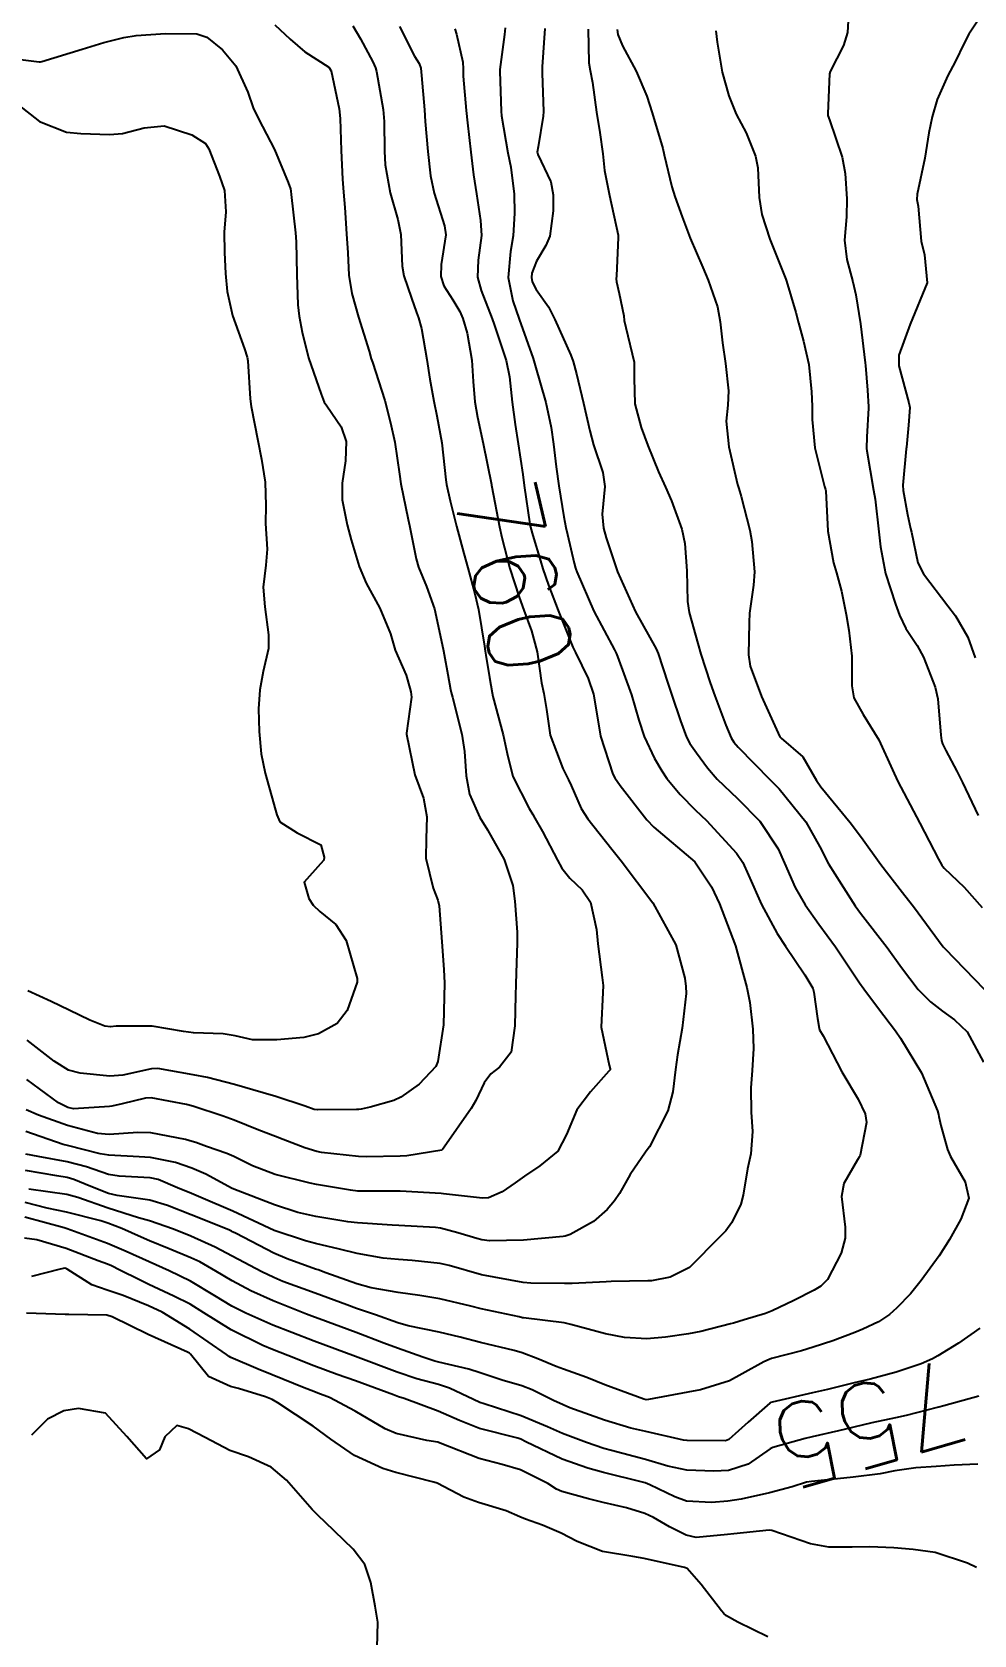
# Model space of a CAD drawing. Header units: metres. Extents: x 318500 to 325275, y 7408834 to 7428799.
# Drawn here: x 322094.9 to 322140.2, y 7422677.8 to 7422754.9 of the extents above; entities that cross this region are included whole.
import ezdxf
from ezdxf.enums import TextEntityAlignment as Align

# ---------------------------------------------------------------- set-up
doc = ezdxf.new("R2010")
doc.units = ezdxf.units.M
doc.header["$MEASUREMENT"] = 0
for name, color, linetype in [('Cotas', 45, 'Continuous'), ('Curvas de Nivel 1m', 11, 'Continuous'), ('Curvas de Nivel 5m', 15, 'Continuous'), ('Vias Primárias', 230, 'Continuous')]:
    doc.layers.add(name, color=color, linetype=linetype)
doc.styles.add('Style-STANDARD', font='STANDARD.shx')

msp = doc.modelspace()

# ---------------------------------------------------------------- linework, layer by layer
at = {"layer": 'Curvas de Nivel 1m', "flags": 128}
for points, elevation in [([(322134.21, 7422756.038), (322134.148, 7422754.902), (322133.952, 7422754.275), (322133.311, 7422753.016), (322133.281, 7422752.91), (322133.193, 7422750.999), (322133.203, 7422750.911), (322133.277, 7422750.689), (322133.89, 7422748.904), (322134.033, 7422748.112), (322134.113, 7422746.901), (322134.087, 7422746.032), (322134.006, 7422744.902), (322134.115, 7422743.972), (322134.396, 7422742.898), (322134.544, 7422742.277), (322134.774, 7422740.886), (322134.998, 7422739.006), (322135.01, 7422738.882), (322135.102, 7422737.684), (322135.148, 7422736.879), (322135.146, 7422736.823), (322135.076, 7422735.451), (322135.057, 7422734.88), (322135.068, 7422734.768), (322135.401, 7422732.876), (322135.467, 7422732.443), (322135.642, 7422730.874), (322135.727, 7422730.149), (322135.978, 7422728.87), (322136.445, 7422727.388), (322136.637, 7422726.863), (322136.954, 7422726.222), (322137.493, 7422725.399), (322137.804, 7422724.847), (322138.358, 7422723.399), (322138.482, 7422722.836), (322138.633, 7422721.084), (322138.663, 7422720.833), (322138.716, 7422720.67), (322138.875, 7422720.348), (322139.397, 7422719.354), (322139.677, 7422718.818), (322140.424, 7422717.218)], 753), ([(322106.584, 7422755.267), (322107.323, 7422754.571), (322108.029, 7422753.961), (322109.193, 7422753.232), (322109.307, 7422753.052), (322109.689, 7422751.224), (322109.74, 7422750.756), (322109.789, 7422749.222), (322109.85, 7422747.835), (322109.893, 7422747.22), (322109.958, 7422746.48), (322110.044, 7422745.217), (322110.102, 7422744.301), (322110.156, 7422743.215), (322110.292, 7422742.344), (322110.615, 7422741.208), (322111.125, 7422739.566), (322111.234, 7422739.199), (322111.287, 7422739.028), (322111.876, 7422737.192), (322112.156, 7422736.112), (322112.359, 7422735.187), (322112.589, 7422733.643), (322112.646, 7422733.184), (322113.014, 7422731.46), (322113.072, 7422731.179), (322113.388, 7422729.568), (322113.506, 7422729.172), (322113.893, 7422728.249), (322114.28, 7422727.16), (322114.643, 7422725.446), (322114.707, 7422725.153), (322114.745, 7422724.97), (322114.919, 7422724.006), (322115.046, 7422723.283), (322115.075, 7422723.148), (322115.14, 7422722.913), (322115.594, 7422721.139), (322115.709, 7422720.296), (322115.795, 7422719.136), (322115.951, 7422718.243), (322116.448, 7422717.126), (322116.821, 7422716.537), (322117.632, 7422715.112), (322118.045, 7422713.85), (322118.134, 7422713.106), (322118.243, 7422711.618), (322118.257, 7422711.105), (322118.202, 7422709.631), (322118.18, 7422709.105), (322118.168, 7422708.559), (322118.142, 7422707.106), (322117.958, 7422705.83), (322117.402, 7422705.113), (322116.981, 7422704.801), (322116.659, 7422704.362), (322116.256, 7422703.515), (322116.036, 7422703.129), (322114.744, 7422701.271), (322114.661, 7422701.149), (322114.639, 7422701.131), (322114.62, 7422701.128), (322112.937, 7422700.853), (322112.615, 7422700.829), (322111.005, 7422700.805), (322110.614, 7422700.821), (322108.833, 7422701.011), (322108.617, 7422701.055), (322108.039, 7422701.239), (322106.999, 7422701.629), (322106.625, 7422701.773), (322105.818, 7422702.079), (322104.633, 7422702.562), (322104.106, 7422702.761), (322102.639, 7422703.234), (322102.336, 7422703.315), (322100.644, 7422703.635), (322100.367, 7422703.62), (322099.244, 7422703.354), (322098.757, 7422703.24), (322098.638, 7422703.223), (322096.906, 7422703.116), (322096.637, 7422703.171), (322096.187, 7422703.395), (322094.657, 7422704.516)], 762), ([(322140.528, 7422755.633), (322139.976, 7422754.824), (322139.76, 7422754.392), (322139.317, 7422753.487), (322138.977, 7422752.835), (322138.454, 7422751.681), (322138.215, 7422750.846), (322138.053, 7422750.063), (322137.855, 7422748.851), (322137.492, 7422747.116), (322137.484, 7422746.856), (322137.538, 7422746.542), (322137.683, 7422744.853), (322137.843, 7422744.197), (322137.981, 7422742.848), (322137.15, 7422740.86), (322136.615, 7422739.378), (322136.618, 7422738.865), (322137.093, 7422737.074), (322137.135, 7422736.859), (322137.081, 7422736.01), (322136.978, 7422734.954), (322136.972, 7422734.861), (322136.797, 7422733.11), (322136.814, 7422732.862), (322137.023, 7422731.706), (322137.181, 7422731.026), (322137.216, 7422730.857), (322137.532, 7422729.386), (322137.794, 7422728.848), (322138.967, 7422727.317), (322139.341, 7422726.824), (322139.938, 7422725.803), (322140.29, 7422724.81)], 752), ([(322093.313, 7422753.722), (322095.251, 7422753.48), (322095.311, 7422753.479), (322095.388, 7422753.496), (322097.317, 7422754.094), (322098.36, 7422754.414), (322099.323, 7422754.657), (322099.924, 7422754.754), (322101.325, 7422754.855), (322102.844, 7422754.836), (322103.324, 7422754.671), (322104.077, 7422754.058), (322104.716, 7422753.289), (322105.291, 7422752.024), (322105.548, 7422751.277), (322105.808, 7422750.739), (322106.57, 7422749.267), (322107.234, 7422747.688), (322107.346, 7422747.373), (322107.365, 7422747.258), (322107.382, 7422747.104), (322107.593, 7422745.254), (322107.62, 7422744.827), (322107.646, 7422743.253), (322107.706, 7422741.802), (322107.765, 7422741.251), (322107.901, 7422740.486), (322108.213, 7422739.244), (322108.828, 7422737.5), (322108.918, 7422737.233), (322108.969, 7422737.112), (322109.087, 7422736.933), (322109.777, 7422735.919), (322110.02, 7422735.216), (322109.987, 7422734.285), (322109.835, 7422733.218), (322109.838, 7422732.408), (322110.065, 7422731.214), (322110.272, 7422730.481), (322110.65, 7422729.205), (322110.978, 7422728.4), (322111.65, 7422727.193), (322112.163, 7422725.967), (322112.383, 7422725.185), (322112.918, 7422723.971), (322113.09, 7422723.355), (322113.131, 7422723.177), (322113.162, 7422722.921), (322112.926, 7422721.179), (322112.922, 7422721.136), (322113.332, 7422719.173), (322113.736, 7422718.063), (322113.905, 7422717.164), (322113.879, 7422716.099), (322113.855, 7422715.164), (322114.21, 7422713.727), (322114.427, 7422713.155), (322114.49, 7422712.877), (322114.625, 7422711.152), (322114.73, 7422709.817), (322114.756, 7422709.149), (322114.7, 7422707.15), (322114.441, 7422705.386), (322114.339, 7422705.155), (322113.529, 7422704.295), (322112.647, 7422703.667), (322112.309, 7422703.519), (322111.174, 7422703.195), (322110.748, 7422703.09), (322110.639, 7422703.081), (322110.523, 7422703.085), (322108.638, 7422703.058), (322108.49, 7422703.084), (322108.045, 7422703.239), (322106.647, 7422703.7), (322106.027, 7422703.888), (322104.655, 7422704.285), (322103.349, 7422704.611), (322102.662, 7422704.751), (322100.955, 7422705.046), (322100.665, 7422705.038), (322099.281, 7422704.733), (322098.66, 7422704.682), (322097.22, 7422704.823), (322096.664, 7422704.967), (322095.973, 7422705.397), (322094.68, 7422706.416)], 763), ([(322117.665, 7422755.117), (322117.643, 7422754.801), (322117.418, 7422753.119), (322117.414, 7422753.014), (322117.48, 7422751.118), (322117.504, 7422750.89), (322117.805, 7422749.114), (322117.941, 7422748.415), (322118.109, 7422747.111), (322118.123, 7422746.204), (322118.057, 7422745.111), (322117.936, 7422744.366), (322117.825, 7422743.113), (322118.041, 7422741.994), (322118.349, 7422741.108), (322119.016, 7422739.207), (322119.052, 7422739.101), (322119.117, 7422738.873), (322119.627, 7422737.092), (322119.878, 7422735.888), (322119.997, 7422735.086), (322120.131, 7422734.007), (322120.253, 7422733.082), (322120.497, 7422731.599), (322120.596, 7422731.076), (322120.673, 7422730.742), (322120.993, 7422729.363), (322121.051, 7422729.129), (322121.068, 7422729.069), (322121.114, 7422728.942), (322121.939, 7422727.055), (322122.932, 7422725.196), (322123.017, 7422725.039), (322123.085, 7422724.882), (322123.755, 7422723.032), (322124.107, 7422721.813), (322124.354, 7422721.025), (322124.864, 7422719.961), (322125.214, 7422719.373), (322125.458, 7422719.011), (322126.084, 7422718.237), (322126.837, 7422717.483), (322127.36, 7422716.982), (322128.807, 7422715.41), (322129.113, 7422714.957), (322129.387, 7422714.361), (322130.005, 7422712.948), (322130.759, 7422711.552), (322131.162, 7422710.934), (322132.085, 7422709.564), (322132.47, 7422708.914), (322132.528, 7422708.723), (322132.705, 7422707.45), (322132.776, 7422706.984), (322132.8, 7422706.908), (322132.976, 7422706.626), (322133.874, 7422704.892), (322134.65, 7422703.571), (322134.995, 7422702.876), (322135.055, 7422702.457), (322134.753, 7422700.879), (322134.708, 7422700.79), (322134.617, 7422700.662), (322133.966, 7422699.523), (322133.861, 7422698.891), (322134.035, 7422697.421), (322134.037, 7422696.888), (322133.83, 7422696.168), (322133.186, 7422694.9), (322132.861, 7422694.579), (322132.532, 7422694.382), (322131.562, 7422693.886), (322130.517, 7422693.386), (322130.196, 7422693.262), (322129.17, 7422692.953), (322128.662, 7422692.805), (322128.507, 7422692.761), (322127.083, 7422692.4), (322126.499, 7422692.287), (322125.385, 7422692.119), (322124.495, 7422692.042), (322123.421, 7422692.106), (322122.499, 7422692.286), (322120.834, 7422692.736), (322120.506, 7422692.809), (322118.554, 7422693.055), (322118.509, 7422693.06), (322118.35, 7422693.102), (322116.516, 7422693.495), (322116.028, 7422693.617), (322114.522, 7422693.972), (322113.563, 7422694.126), (322112.526, 7422694.267), (322111.219, 7422694.504), (322110.532, 7422694.698), (322109.051, 7422695.222), (322108.67, 7422695.357), (322108.542, 7422695.403), (322107.193, 7422695.896), (322106.549, 7422696.172), (322104.728, 7422697.108), (322104.559, 7422697.2), (322104.505, 7422697.226), (322104.376, 7422697.283), (322102.57, 7422698.005), (322101.432, 7422698.466), (322100.581, 7422698.709), (322098.999, 7422698.938), (322098.585, 7422699.043), (322097.743, 7422699.373), (322096.919, 7422699.711), (322096.594, 7422699.806), (322096.104, 7422699.886), (322094.597, 7422700.142)], 758), ([(322115.248, 7422755.07), (322115.327, 7422754.82), (322115.639, 7422753.471), (322115.659, 7422753.145), (322115.659, 7422752.79), (322115.793, 7422751.142), (322115.858, 7422750.555), (322116.016, 7422749.139), (322116.152, 7422748.049), (322116.289, 7422747.134), (322116.491, 7422745.85), (322116.534, 7422745.13), (322116.377, 7422743.938), (322116.334, 7422743.133), (322116.517, 7422742.483), (322117.053, 7422741.121), (322117.146, 7422740.851), (322117.713, 7422739.114), (322117.888, 7422738.333), (322118.006, 7422737.111), (322118.149, 7422736.04), (322118.303, 7422735.108), (322118.52, 7422733.634), (322118.594, 7422733.104), (322118.866, 7422731.248), (322118.894, 7422731.101), (322119.006, 7422730.697), (322119.372, 7422729.472), (322119.486, 7422729.093), (322119.761, 7422728.306), (322120.229, 7422727.081), (322120.934, 7422725.323), (322121.049, 7422725.068), (322121.669, 7422723.81), (322121.928, 7422723.055), (322122.123, 7422721.82), (322122.254, 7422721.049), (322122.853, 7422719.219), (322122.944, 7422719.039), (322123.212, 7422718.671), (322124.488, 7422717.023), (322124.825, 7422716.67), (322126.8, 7422714.99), (322127.597, 7422713.787), (322127.989, 7422712.972), (322128.75, 7422710.96), (322129.299, 7422708.954), (322129.438, 7422708.227), (322129.585, 7422706.951), (322129.618, 7422706.019), (322129.552, 7422704.951), (322129.493, 7422704.116), (322129.508, 7422702.951), (322129.564, 7422702.017), (322129.486, 7422700.951), (322129.336, 7422700.226), (322129.122, 7422698.955), (322129.01, 7422698.53), (322128.57, 7422697.646), (322128.281, 7422697.248), (322128.024, 7422696.968), (322126.545, 7422695.472), (322125.616, 7422695.004), (322124.712, 7422694.842), (322124.537, 7422694.828), (322122.77, 7422694.804), (322122.536, 7422694.794), (322120.893, 7422694.706), (322120.535, 7422694.704), (322118.91, 7422694.718), (322118.535, 7422694.751), (322116.54, 7422695.12), (322114.978, 7422695.577), (322114.545, 7422695.673), (322113.197, 7422695.821), (322112.547, 7422695.868), (322111.804, 7422695.931), (322110.55, 7422696.152), (322109.702, 7422696.363), (322108.554, 7422696.627), (322108.074, 7422696.756), (322106.56, 7422697.26), (322104.574, 7422698.194), (322103.035, 7422698.851), (322102.586, 7422699.032), (322101.916, 7422699.317), (322100.977, 7422699.709), (322100.595, 7422699.791), (322099.106, 7422699.866), (322098.596, 7422699.957), (322097.536, 7422700.312), (322096.602, 7422700.567), (322095.198, 7422700.811), (322094.605, 7422700.922)], 759), ([(322110.351, 7422755.215), (322110.712, 7422754.597), (322111.313, 7422753.479), (322111.439, 7422753.199), (322111.486, 7422753.02), (322111.8, 7422751.195), (322111.846, 7422750.619), (322111.864, 7422749.194), (322111.906, 7422748.53), (322112.14, 7422747.191), (322112.502, 7422745.895), (322112.649, 7422745.186), (322112.71, 7422743.652), (322112.799, 7422743.184), (322113.159, 7422742.109), (322113.408, 7422741.432), (322113.509, 7422741.175), (322113.654, 7422740.66), (322113.904, 7422739.168), (322114.055, 7422738.217), (322114.239, 7422737.163), (322114.378, 7422736.455), (322114.623, 7422735.157), (322114.816, 7422733.381), (322114.853, 7422733.153), (322115.028, 7422732.367), (322115.337, 7422731.145), (322115.69, 7422729.833), (322115.874, 7422729.137), (322116.214, 7422727.889), (322116.393, 7422727.129), (322116.679, 7422725.379), (322116.713, 7422725.123), (322116.742, 7422724.936), (322116.917, 7422723.861), (322117.045, 7422723.119), (322117.078, 7422722.947), (322117.575, 7422721.113), (322117.775, 7422720.202), (322118.044, 7422719.108), (322118.835, 7422717.563), (322119.01, 7422717.276), (322119.106, 7422717.096), (322119.462, 7422716.449), (322120.189, 7422715.079), (322120.403, 7422714.683), (322120.791, 7422714.214), (322121.372, 7422713.647), (322121.776, 7422713.055), (322122.067, 7422711.743), (322122.13, 7422711.049), (322122.347, 7422709.424), (322122.391, 7422709.045), (322122.372, 7422708.701), (322122.299, 7422707.046), (322122.673, 7422705.218), (322122.725, 7422705.039), (322122.72, 7422704.989), (322122.668, 7422704.926), (322121.772, 7422703.935), (322121.124, 7422703.063), (322120.628, 7422701.874), (322120.21, 7422701.076), (322119.338, 7422700.36), (322118.602, 7422699.877), (322118.157, 7422699.543), (322117.526, 7422699.111), (322116.872, 7422698.831), (322116.585, 7422698.806), (322114.713, 7422699.023), (322114.588, 7422699.035), (322112.622, 7422699.147), (322112.59, 7422699.149), (322110.638, 7422699.15), (322110.589, 7422699.156), (322110.228, 7422699.205), (322108.594, 7422699.474), (322108.297, 7422699.532), (322106.6, 7422699.957), (322105.516, 7422700.361), (322104.613, 7422700.81), (322104.285, 7422700.955), (322103.301, 7422701.3), (322102.791, 7422701.485), (322102.614, 7422701.545), (322102.298, 7422701.631), (322100.619, 7422701.963), (322099.999, 7422701.967), (322098.618, 7422701.88), (322098.06, 7422701.927), (322096.624, 7422702.31), (322095.224, 7422702.811), (322094.635, 7422703.069)], 761), ([(322119.577, 7422755.096), (322119.46, 7422753.246), (322119.46, 7422753.098), (322119.46, 7422752.945), (322119.515, 7422751.096), (322119.504, 7422750.869), (322119.254, 7422749.393), (322119.219, 7422749.132), (322119.225, 7422749.1), (322119.249, 7422749.02), (322119.863, 7422747.718), (322119.984, 7422747.089), (322119.987, 7422746.319), (322119.814, 7422745.091), (322119.634, 7422744.653), (322119.182, 7422743.89), (322118.96, 7422743.315), (322118.936, 7422743.102), (322118.975, 7422742.908), (322119.164, 7422742.532), (322119.764, 7422741.699), (322120.069, 7422741.086), (322120.83, 7422739.369), (322120.95, 7422739.073), (322121.111, 7422738.479), (322121.443, 7422737.065), (322121.745, 7422735.729), (322121.925, 7422735.057), (322122.367, 7422733.733), (322122.462, 7422733.049), (322122.344, 7422731.726), (322122.408, 7422731.049), (322122.534, 7422730.576), (322122.991, 7422729.181), (322123.046, 7422729.039), (322123.084, 7422728.944), (322123.945, 7422727.03), (322124.933, 7422725.238), (322125.03, 7422725.018), (322125.497, 7422723.593), (322125.689, 7422723.008), (322126.11, 7422721.784), (322126.403, 7422720.997), (322126.565, 7422720.684), (322126.872, 7422720.238), (322127.402, 7422719.519), (322127.875, 7422718.975), (322128.846, 7422718.048), (322129.923, 7422716.949), (322130.81, 7422715.618), (322131.112, 7422714.935), (322131.626, 7422713.765), (322132.104, 7422712.92), (322132.766, 7422711.992), (322133.567, 7422710.898), (322134.724, 7422709.172), (322134.932, 7422708.878), (322135.64, 7422707.942), (322136.448, 7422706.863), (322136.695, 7422706.514), (322137.697, 7422704.845), (322138.467, 7422703.008), (322138.521, 7422702.832), (322138.543, 7422702.735), (322138.635, 7422702.316), (322138.952, 7422701.154), (322139.101, 7422700.823), (322139.807, 7422699.606), (322139.972, 7422698.809), (322139.596, 7422697.794), (322139.052, 7422696.823), (322138.552, 7422696.042), (322137.686, 7422694.843), (322137.171, 7422694.21), (322136.52, 7422693.537), (322136.158, 7422693.22), (322135.628, 7422692.869), (322134.875, 7422692.506), (322134.502, 7422692.35), (322133.438, 7422691.954), (322132.491, 7422691.637), (322131.932, 7422691.474), (322130.482, 7422691.091), (322130.369, 7422691.053), (322130.125, 7422690.944), (322129.067, 7422690.361), (322128.471, 7422690.022), (322127.074, 7422689.589), (322126.465, 7422689.476), (322124.571, 7422689.129), (322124.461, 7422689.115), (322124.347, 7422689.136), (322122.468, 7422689.823), (322121.603, 7422690.184), (322120.475, 7422690.587), (322120.121, 7422690.72), (322119.239, 7422691.089), (322118.484, 7422691.375), (322118.105, 7422691.484), (322116.491, 7422691.875), (322115.503, 7422692.126), (322114.498, 7422692.357), (322113.006, 7422692.669), (322112.505, 7422692.816), (322111.435, 7422693.191), (322110.515, 7422693.511), (322110.049, 7422693.675), (322108.525, 7422694.237), (322106.976, 7422694.81), (322106.536, 7422694.99), (322105.96, 7422695.266), (322104.547, 7422696.028), (322103.721, 7422696.461), (322102.557, 7422696.982), (322101.718, 7422697.318), (322100.566, 7422697.722), (322100.033, 7422697.873), (322098.575, 7422698.332), (322097.114, 7422698.85), (322096.584, 7422698.987), (322094.749, 7422699.247)], 757), ([(322121.662, 7422755.065), (322121.694, 7422753.445), (322121.759, 7422753.063), (322121.873, 7422752.49), (322122.064, 7422751.058), (322122.227, 7422750.094), (322122.365, 7422749.053), (322122.452, 7422748.261), (322122.69, 7422747.048), (322123.102, 7422745.141), (322123.116, 7422745.041), (322123.027, 7422743.188), (322123.016, 7422743.042), (322123.032, 7422742.906), (322123.163, 7422742.341), (322123.378, 7422741.263), (322123.403, 7422741.037), (322123.476, 7422740.706), (322123.871, 7422739.032), (322123.871, 7422738.27), (322123.915, 7422737.032), (322124.213, 7422735.894), (322124.533, 7422735.025), (322125.051, 7422733.766), (322125.389, 7422733.015), (322125.68, 7422732.361), (322126.176, 7422731.003), (322126.318, 7422730.315), (322126.412, 7422728.999), (322126.444, 7422727.522), (322126.529, 7422726.996), (322126.938, 7422725.492), (322127.085, 7422724.988), (322127.539, 7422723.603), (322127.762, 7422722.977), (322128.286, 7422721.572), (322128.539, 7422720.965), (322128.67, 7422720.755), (322128.876, 7422720.516), (322130.416, 7422718.944), (322130.853, 7422718.5), (322132.135, 7422716.92), (322132.812, 7422715.718), (322133.228, 7422714.904), (322133.83, 7422713.934), (322134.509, 7422712.884), (322134.775, 7422712.518), (322136.055, 7422710.867), (322136.736, 7422709.91), (322137.543, 7422708.848), (322138.136, 7422708.261), (322138.71, 7422707.811), (322139.284, 7422707.4), (322139.905, 7422706.812), (322140.678, 7422705.351)], 756), ([(322127.806, 7422754.985), (322127.877, 7422754.432), (322128.112, 7422752.982), (322128.428, 7422751.844), (322128.791, 7422750.975), (322129.266, 7422750.063), (322129.711, 7422748.955), (322129.821, 7422748.378), (322129.899, 7422746.953), (322130.028, 7422746.141), (322130.405, 7422744.948), (322131.171, 7422743.027), (322131.205, 7422742.939), (322131.654, 7422741.432), (322131.784, 7422740.93), (322132.021, 7422740.043), (322132.275, 7422738.923), (322132.409, 7422737.612), (322132.435, 7422736.92), (322132.448, 7422736.284), (322132.568, 7422734.918), (322133.042, 7422733.059), (322133.091, 7422732.909), (322133.098, 7422732.851), (322133.194, 7422730.907), (322133.472, 7422729.38), (322133.614, 7422728.901), (322133.859, 7422728.014), (322134.077, 7422726.893), (322134.203, 7422726.142), (322134.344, 7422724.889), (322134.349, 7422723.458), (322134.449, 7422722.887), (322134.898, 7422722.088), (322135.644, 7422720.872), (322136.305, 7422719.426), (322136.559, 7422718.863), (322136.852, 7422718.313), (322137.624, 7422716.848), (322138.523, 7422715.116), (322138.682, 7422714.832), (322138.732, 7422714.764), (322138.799, 7422714.694), (322139.752, 7422713.778), (322140.629, 7422712.802)], 754), ([(322094.228, 7422751.431), (322095.268, 7422750.615), (322096.564, 7422750.097), (322097.26, 7422750.041), (322098.644, 7422749.984), (322099.26, 7422750.032), (322100.298, 7422750.316), (322101.266, 7422750.401), (322102.604, 7422749.976), (322103.254, 7422749.557), (322103.414, 7422749.308), (322103.927, 7422747.99), (322104.176, 7422747.296), (322104.234, 7422746.276), (322104.16, 7422745.296), (322104.172, 7422744.308), (322104.225, 7422743.294), (322104.304, 7422742.436), (322104.551, 7422741.289), (322105.126, 7422739.682), (322105.261, 7422739.279), (322105.298, 7422739.097), (322105.412, 7422737.277), (322105.46, 7422736.903), (322105.78, 7422735.273), (322105.952, 7422734.376), (322106.131, 7422733.269), (322106.152, 7422732.14), (322106.138, 7422731.269), (322106.22, 7422730.046), (322106.158, 7422729.268), (322106.026, 7422728.217), (322106.103, 7422727.269), (322106.292, 7422725.914), (322106.281, 7422725.266), (322106.03, 7422724.158), (322105.866, 7422723.27), (322105.809, 7422722.358), (322105.83, 7422721.271), (322105.941, 7422720.192), (322106.126, 7422719.267), (322106.621, 7422717.474), (322106.681, 7422717.261), (322106.825, 7422716.922), (322107.672, 7422716.392), (322108.809, 7422715.815), (322108.97, 7422715.227), (322108.946, 7422715.079), (322108.795, 7422714.895), (322108.007, 7422714.016), (322108.225, 7422713.238), (322108.434, 7422712.903), (322108.764, 7422712.605), (322109.519, 7422711.979), (322110.028, 7422711.211), (322110.549, 7422709.376), (322110.546, 7422709.203), (322110.072, 7422707.837), (322109.585, 7422707.217), (322108.685, 7422706.72), (322107.993, 7422706.55), (322106.682, 7422706.428), (322105.515, 7422706.438), (322104.683, 7422706.625), (322104.114, 7422706.718), (322102.684, 7422706.76), (322102.192, 7422706.824), (322100.688, 7422707.093), (322098.962, 7422707.082), (322098.687, 7422707.057), (322098.419, 7422707.095), (322097.689, 7422707.375), (322096.697, 7422707.857), (322095.832, 7422708.274), (322094.711, 7422708.795)], 764), ([(322140.506, 7422692.555), (322139.476, 7422691.835), (322138.486, 7422691.225), (322138.233, 7422691.085), (322137.685, 7422690.842), (322136.476, 7422690.441), (322135.236, 7422690.108), (322134.47, 7422689.923), (322133.18, 7422689.612), (322132.465, 7422689.444), (322130.515, 7422688.994), (322130.46, 7422688.981), (322130.435, 7422688.966), (322130.4, 7422688.941), (322129.357, 7422688.041), (322128.434, 7422687.197), (322128.266, 7422687.129), (322126.432, 7422687.151), (322126.251, 7422687.175), (322124.438, 7422687.583), (322123.716, 7422687.752), (322122.446, 7422688.124), (322120.788, 7422688.732), (322120.457, 7422688.869), (322119.996, 7422689.077), (322118.964, 7422689.591), (322118.467, 7422689.785), (322117.524, 7422690.055), (322116.473, 7422690.405), (322115.929, 7422690.583), (322114.478, 7422690.917), (322114.291, 7422690.966), (322113.716, 7422691.161), (322112.486, 7422691.603), (322111.837, 7422691.839), (322110.497, 7422692.345), (322108.722, 7422693.012), (322108.508, 7422693.092), (322108.114, 7422693.236), (322106.519, 7422693.868), (322105.438, 7422694.36), (322104.533, 7422694.831), (322103.753, 7422695.292), (322102.985, 7422695.744), (322102.546, 7422695.948), (322101.501, 7422696.37), (322100.554, 7422696.762), (322100.158, 7422696.94), (322099.233, 7422697.35), (322098.564, 7422697.603), (322098.214, 7422697.717), (322096.571, 7422698.146), (322095.634, 7422698.339), (322094.578, 7422698.596)], 756), ([(322140.418, 7422686.017), (322139.271, 7422685.964), (322138.416, 7422685.907), (322137.429, 7422685.831), (322136.412, 7422685.685), (322135.721, 7422685.556), (322134.408, 7422685.381), (322133.958, 7422685.336), (322132.404, 7422685.184), (322132.176, 7422685.141), (322131.474, 7422684.924), (322130.397, 7422684.63), (322129.023, 7422684.325), (322128.393, 7422684.241), (322127.594, 7422684.174), (322126.392, 7422684.237), (322125.832, 7422684.436), (322124.631, 7422685.017), (322124.401, 7422685.108), (322124.283, 7422685.14), (322122.409, 7422685.61), (322121.647, 7422685.816), (322120.418, 7422686.249), (322118.669, 7422687.096), (322118.432, 7422687.212), (322118.276, 7422687.258), (322116.439, 7422687.731), (322115.472, 7422688.107), (322114.451, 7422688.559), (322112.811, 7422689.175), (322112.539, 7422689.257), (322112.461, 7422689.287), (322112.3, 7422689.343), (322110.468, 7422690.016), (322109.59, 7422690.332), (322108.475, 7422690.75), (322107.222, 7422691.243), (322106.484, 7422691.528), (322106.02, 7422691.724), (322104.498, 7422692.477), (322103.174, 7422693.3), (322102.516, 7422693.705), (322101.739, 7422694.101), (322100.53, 7422694.664), (322100.073, 7422694.877), (322099.13, 7422695.351), (322098.73, 7422695.554), (322098.534, 7422695.637), (322098.099, 7422695.804), (322096.545, 7422696.385), (322095.148, 7422696.807), (322094.552, 7422696.883)], 754), ([(322140.354, 7422681.047), (322139.909, 7422681.255), (322138.364, 7422681.764), (322137.303, 7422681.908), (322136.367, 7422681.988), (322135.209, 7422682.03), (322134.367, 7422682.024), (322133.237, 7422682.026), (322132.369, 7422682.18), (322130.496, 7422682.821), (322130.378, 7422682.84), (322128.672, 7422682.66), (322128.375, 7422682.635), (322126.867, 7422682.488), (322126.374, 7422682.593), (322125.583, 7422683.002), (322124.817, 7422683.446), (322124.386, 7422683.641), (322123.509, 7422683.908), (322122.391, 7422684.17), (322121.683, 7422684.341), (322120.396, 7422684.704), (322120.141, 7422684.818), (322119.723, 7422685.08), (322118.41, 7422685.737), (322117.523, 7422685.999), (322116.418, 7422686.294), (322114.549, 7422687.028), (322114.429, 7422687.066), (322113.897, 7422687.158), (322112.435, 7422687.491), (322111.902, 7422687.721), (322110.45, 7422688.566), (322109.215, 7422689.219), (322108.667, 7422689.432), (322108.463, 7422689.506), (322108.006, 7422689.693), (322106.471, 7422690.312), (322105.791, 7422690.578), (322104.479, 7422691.139), (322104.391, 7422691.193), (322104.269, 7422691.283), (322102.498, 7422692.517), (322101.171, 7422693.323), (322100.515, 7422693.63), (322099.298, 7422694.125), (322098.52, 7422694.39), (322097.793, 7422694.642), (322096.607, 7422695.389), (322096.531, 7422695.429), (322096.484, 7422695.438), (322096.259, 7422695.393), (322094.892, 7422695.04)], 753), ([(322130.308, 7422677.71), (322128.864, 7422678.405), (322128.318, 7422678.722), (322128.19, 7422678.833), (322128.078, 7422678.964), (322127.098, 7422680.22), (322126.433, 7422680.989), (322126.351, 7422681.028), (322126.298, 7422681.044), (322124.357, 7422681.472), (322123.811, 7422681.572), (322122.362, 7422681.818), (322121.136, 7422682.291), (322120.374, 7422682.7), (322119.466, 7422683.084), (322118.652, 7422683.365), (322118.384, 7422683.483), (322117.718, 7422683.776), (322116.391, 7422684.177), (322115.68, 7422684.418), (322114.399, 7422685.098), (322114.239, 7422685.152), (322112.407, 7422685.614), (322111.782, 7422685.807), (322110.418, 7422686.433), (322109.289, 7422687.217), (322108.439, 7422687.842), (322106.741, 7422688.961), (322106.458, 7422689.13), (322106.137, 7422689.255), (322104.842, 7422689.652), (322104.465, 7422689.753), (322103.402, 7422690.229), (322102.528, 7422691.309), (322102.481, 7422691.355), (322102.383, 7422691.409), (322100.494, 7422692.256), (322098.76, 7422693.103), (322098.507, 7422693.186), (322096.688, 7422693.207), (322096.507, 7422693.215), (322094.641, 7422693.276)], 752), ([(322111.515, 7422677.182), (322111.549, 7422678.418), (322111.423, 7422679.183), (322111.209, 7422680.315), (322110.923, 7422681.191), (322110.361, 7422681.924), (322109.011, 7422683.221), (322108.685, 7422683.527), (322108.386, 7422683.837), (322107.159, 7422685.242), (322106.409, 7422685.876), (322105.32, 7422686.363), (322104.421, 7422686.677), (322103.233, 7422687.298), (322102.436, 7422687.717), (322101.874, 7422687.88), (322101.306, 7422687.321), (322101.046, 7422686.698), (322100.414, 7422686.268), (322099.474, 7422687.344), (322098.447, 7422688.469), (322097.14, 7422688.69), (322096.448, 7422688.574), (322095.66, 7422688.179), (322094.881, 7422687.405)], 751)]:
    msp.add_lwpolyline(points, dxfattribs=dict(at, elevation=elevation))
at = {"layer": 'Curvas de Nivel 5m', "flags": 128}
for points, elevation in [([(322112.584, 7422755.187), (322113.316, 7422753.754), (322113.536, 7422753.4), (322113.61, 7422753.175), (322113.649, 7422752.831), (322113.786, 7422751.172), (322113.827, 7422750.616), (322113.951, 7422749.169), (322114.08, 7422748.009), (322114.253, 7422747.165), (322114.761, 7422745.603), (322114.818, 7422745.156), (322114.601, 7422743.737), (322114.582, 7422743.159), (322114.725, 7422742.716), (322115.159, 7422742.042), (322115.488, 7422741.48), (322115.635, 7422741.143), (322115.85, 7422740.429), (322116.062, 7422739.136), (322116.131, 7422738.108), (322116.215, 7422737.133), (322116.346, 7422736.395), (322116.617, 7422735.127), (322117.016, 7422733.145), (322117.021, 7422733.12), (322117.039, 7422733.032), (322117.405, 7422731.116), (322117.514, 7422730.606), (322117.898, 7422729.111), (322118.341, 7422727.734), (322118.572, 7422727.104), (322118.945, 7422726.108), (322119.209, 7422725.096), (322119.424, 7422723.601), (322119.533, 7422723.091), (322119.656, 7422722.331), (322119.843, 7422721.086), (322120.445, 7422719.487), (322120.657, 7422719.073), (322120.723, 7422718.947), (322120.846, 7422718.668), (322121.335, 7422717.563), (322121.642, 7422717.058), (322122.808, 7422715.597), (322123.258, 7422715.035), (322124.78, 7422713.02), (322125.879, 7422711.003), (322126.317, 7422709.405), (322126.37, 7422708.995), (322126.383, 7422708.661), (322126.183, 7422706.998), (322125.968, 7422705.714), (322125.869, 7422705.002), (322125.736, 7422703.922), (322125.492, 7422703.007), (322124.623, 7422701.281), (322124.511, 7422701.131), (322124.421, 7422701.022), (322123.689, 7422699.944), (322123.167, 7422699.034), (322122.933, 7422698.688), (322122.578, 7422698.27), (322121.926, 7422697.693), (322120.798, 7422697.066), (322120.559, 7422696.987), (322120.458, 7422696.971), (322118.557, 7422696.788), (322116.916, 7422696.757), (322116.557, 7422696.806), (322116.308, 7422696.874), (322115.4, 7422697.137), (322114.563, 7422697.363), (322114.322, 7422697.395), (322112.565, 7422697.5), (322112.231, 7422697.517), (322110.566, 7422697.619), (322110.099, 7422697.675), (322108.57, 7422697.925), (322107.696, 7422698.121), (322106.578, 7422698.484), (322104.625, 7422699.244), (322104.59, 7422699.259), (322104.546, 7422699.281), (322103.27, 7422699.97), (322102.6, 7422700.263), (322101.811, 7422700.527), (322100.604, 7422700.768), (322100.063, 7422700.804), (322098.605, 7422700.874), (322098.193, 7422700.953), (322096.61, 7422701.344), (322096.406, 7422701.392), (322094.619, 7422702.019)], 760), ([(322123.064, 7422755.044), (322123.091, 7422754.807), (322123.322, 7422754.258), (322123.981, 7422753.033), (322124.483, 7422751.837), (322124.744, 7422751.025), (322125.254, 7422749.316), (322125.328, 7422749.019), (322125.693, 7422747.472), (322125.839, 7422747.011), (322126.188, 7422746.033), (322126.573, 7422744.999), (322127.179, 7422743.591), (322127.441, 7422742.986), (322127.881, 7422741.703), (322128.018, 7422740.977), (322128.136, 7422739.974), (322128.27, 7422738.973), (322128.411, 7422737.66), (322128.382, 7422736.971), (322128.307, 7422736.196), (322128.438, 7422734.969), (322128.852, 7422733.153), (322128.913, 7422732.962), (322129.034, 7422732.577), (322129.449, 7422730.956), (322129.544, 7422730.415), (322129.662, 7422728.953), (322129.621, 7422728.313), (322129.435, 7422726.955), (322129.404, 7422726.504), (322129.375, 7422724.956), (322129.465, 7422724.414), (322130.008, 7422722.949), (322130.881, 7422721.005), (322130.945, 7422720.939), (322131.99, 7422720.042), (322132.658, 7422718.913), (322132.855, 7422718.61), (322134.277, 7422716.888), (322134.819, 7422716.159), (322135.749, 7422714.871), (322136.787, 7422713.515), (322137.082, 7422713.155), (322137.32, 7422712.852), (322138.751, 7422710.908), (322138.821, 7422710.829), (322140.721, 7422708.868)], 755), ([(322140.465, 7422689.284), (322138.772, 7422688.825), (322138.529, 7422688.759), (322138.459, 7422688.738), (322136.957, 7422688.348), (322136.451, 7422688.246), (322135.312, 7422688.007), (322134.444, 7422687.797), (322133.711, 7422687.621), (322132.436, 7422687.329), (322132.102, 7422687.248), (322130.948, 7422686.932), (322130.548, 7422686.819), (322130.427, 7422686.752), (322129.36, 7422686.007), (322128.411, 7422685.716), (322127.706, 7422685.675), (322126.411, 7422685.722), (322125.502, 7422685.916), (322124.418, 7422686.245), (322122.785, 7422686.676), (322122.426, 7422686.769), (322121.582, 7422687.053), (322120.436, 7422687.492), (322119.707, 7422687.815), (322118.449, 7422688.347), (322116.662, 7422688.913), (322116.458, 7422688.978), (322116.144, 7422689.125), (322114.993, 7422689.67), (322114.467, 7422689.84), (322113.426, 7422690.122), (322112.473, 7422690.446), (322110.48, 7422691.2), (322108.491, 7422691.939), (322107.402, 7422692.341), (322106.502, 7422692.694), (322105.19, 7422693.273), (322104.515, 7422693.621), (322103.701, 7422694.114), (322102.533, 7422694.82), (322101.513, 7422695.32), (322100.544, 7422695.741), (322099.443, 7422696.246), (322098.549, 7422696.633), (322096.604, 7422697.344), (322096.56, 7422697.36), (322096.46, 7422697.391), (322094.567, 7422697.896)], 755)]:
    msp.add_lwpolyline(points, dxfattribs=dict(at, elevation=elevation))
at = {"layer": 'Vias Primárias'}
for points in [[(323715.644, 7420145.548, 0), (323709.04, 7420132.939)], [(323831.088, 7420001.787, 0), (323833.844, 7420008.443, 0.220888)]]:
    msp.add_lwpolyline(points, format="xyb", dxfattribs=at)

# ---------------------------------------------------------------- texts
at = {"layer": 'Cotas', "style": 'Style-STANDARD'}
for s, rotation, p in [('760', 282.93764, (322118.119, 7422728.699, 760)), ('755', 196.45017, (322135.194, 7422687.927, 755))]:
    msp.add_text(s, height=4, rotation=rotation, dxfattribs=at).set_placement(p, align=Align.MIDDLE_CENTER)

doc.saveas('drawing.dxf')
